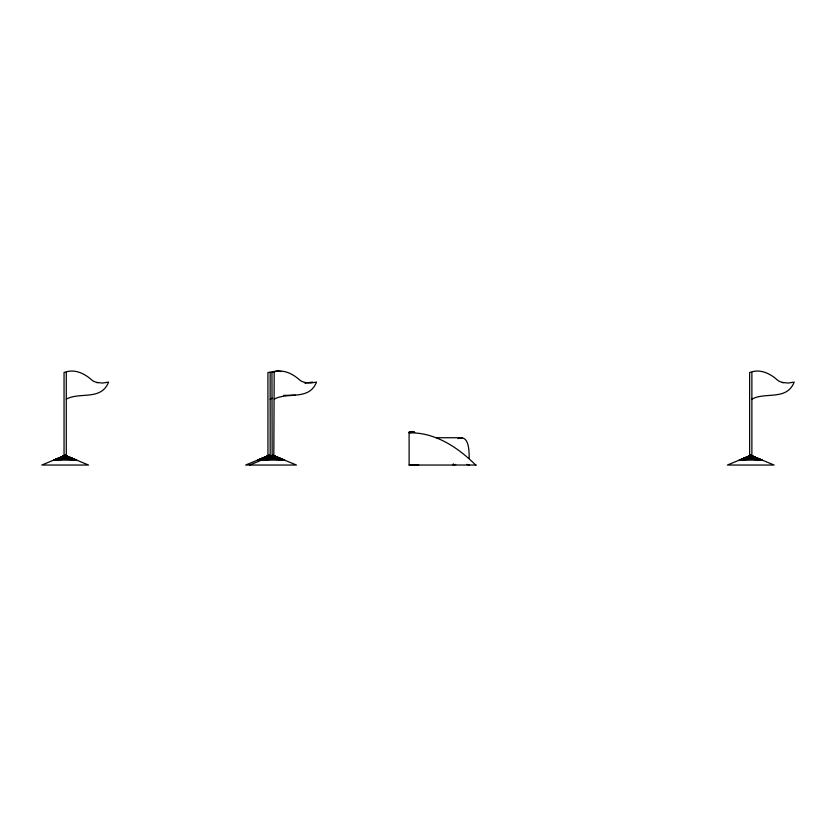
<?xml version="1.0" encoding="UTF-8"?>
<svg xmlns="http://www.w3.org/2000/svg" width="836" height="836" viewBox="0 0 836 836"><rect width="100%" height="100%" fill="white"/><g stroke="black" fill="none" stroke-linecap="round" stroke-linejoin="round"><path stroke-width="1.25" d="M64.017 460.218L65.166 455.39L88.532 465.035L41.8 465.035L65.166 455.39L76.797 460.218M268.46 457.804L269.035 455.39L272.536 456.843L269.035 455.39L245.669 465.035L296.446 465.035L273.079 455.39L249.713 465.035M271.94 460.218L273.079 455.39L284.71 460.218M749.61 460.218L750.759 455.39L774.126 465.035L727.393 465.035L750.759 455.39L762.38 460.218M62.888 460.218L65.166 455.39L76.63 460.218M267.666 458.285L269.035 455.39L272.473 456.843M270.801 460.218L273.079 455.39L284.543 460.218M748.471 460.218L750.759 455.39L762.213 460.218M61.77 460.218L65.166 455.39L76.348 460.218M266.998 458.285L269.035 455.39L272.39 456.843M269.694 460.218L273.079 455.39L284.261 460.218M747.363 460.218L750.759 455.39L761.93 460.218M60.694 460.218L65.166 455.39L75.961 460.218M265.305 459.413L269.035 455.39L272.275 456.843M268.607 460.218L273.079 455.39L283.874 460.218M746.287 460.218L750.759 455.39L761.544 460.218M59.659 460.218L65.166 455.39L75.47 460.218M264.437 459.413L269.035 455.39L272.463 456.999M267.572 460.218L273.079 455.39L283.383 460.218M745.252 460.218L750.759 455.39L761.063 460.218M58.677 460.218L65.166 455.39L74.885 460.218M262.546 460.218L269.035 455.39L272.275 456.999M266.59 460.218L273.079 455.39L282.798 460.218M744.259 460.218L750.759 455.39L760.467 460.218M410.497 432.358L414.666 432.358M57.757 460.218L65.166 455.39L74.195 460.218M271.292 456.592L269.035 455.39L261.616 460.218L273.079 455.39L282.108 460.218M265.67 460.218L273.079 455.39L281.345 460.218M743.34 460.218L750.759 455.39L759.788 460.218M56.9 460.218L65.166 455.39L73.432 460.218M260.769 460.218L269.035 455.39L271.094 456.592M264.824 460.218L273.079 455.39L280.488 460.218M742.493 460.218L750.759 455.39L759.015 460.218M56.137 460.218L65.166 455.39L72.575 460.218M259.996 460.218L269.035 455.39L271.146 456.769M264.051 460.218L273.079 455.39L279.569 460.218M741.72 460.218L750.759 455.39L758.168 460.218M55.448 460.218L65.166 455.39L71.656 460.218M259.317 460.218L269.035 455.39L270.885 456.769M263.371 460.218L273.079 455.39L278.587 460.218M741.041 460.218L750.759 455.39L757.249 460.218M54.862 460.218L65.166 455.39L70.673 460.218M258.732 460.218L269.035 455.39L270.864 456.999M262.776 460.218L273.079 455.39L277.552 460.218M740.456 460.218L750.759 455.39L756.266 460.218M54.371 460.218L65.166 455.39L69.639 460.218M258.24 460.218L269.035 455.39L270.519 456.999M262.285 460.218L273.079 455.39L276.476 460.218M739.964 460.218L750.759 455.39L755.221 460.218M53.985 460.218L65.166 455.39L68.562 460.218M257.854 460.218L269.035 455.39L270.383 457.323M261.898 460.218L273.079 455.39L275.357 460.218M739.578 460.218L750.759 455.39L754.145 460.218M53.703 460.218L65.166 455.39L67.444 460.218M257.572 460.218L269.035 455.39L269.944 457.323M739.296 460.218L750.759 455.39L753.037 460.218M53.535 460.218L65.166 455.39L66.316 460.218M257.404 460.218L269.035 455.39L269.6 457.804M261.459 460.218L273.079 455.39L274.229 460.218M739.128 460.218L750.759 455.39L751.898 460.218M66.284 399.096C80.277 391.687 101.125 400.935 108.607 382.094L102.588 383.055L96.83 382.46M270.153 399.096L272.233 398.229M274.198 399.096C288.19 391.687 309.038 400.935 316.53 382.094L310.501 383.055L304.743 382.46M751.877 399.096C765.86 391.687 786.707 400.935 794.2 382.094L788.181 383.055L782.412 382.46M458.003 438.618C469.362 434.312 469.059 451.2 469.195 458.41M410.309 432.358L414.489 432.358M64.048 456.111L64.048 372.542C74.435 368.404 84.749 373.431 92.451 380.62A20.691 20.691 0 0 0 97.718 382.7M267.948 456.111L267.917 372.542L276.862 370.975L281.324 371.518M272.149 456.111L271.961 372.542C282.349 368.404 292.663 373.431 300.364 380.62A20.691 20.691 0 0 0 305.631 382.7M749.631 456.111L749.631 372.542C760.028 368.404 770.332 373.431 778.044 380.62A20.691 20.691 0 0 0 783.311 382.7M410.121 432.358L414.322 432.358M312.476 382.094L304.973 383.097M409.933 432.358L414.217 432.358M295.307 395.125L283.603 395.397M409.745 432.358L413.987 432.358M409.546 432.358L413.862 432.358M409.358 432.358L413.726 432.358M409.107 432.348L413.58 432.358M476.301 465.035L409.107 465.035L409.107 432.264L413.423 432.358M409.107 432.243L413.266 432.358M409.107 432.849L410.675 432.829A66.525 66.525 0 0 1 422.535 433.905C443.258 437.709 460.991 450.51 475.694 465.035M409.107 465.035L418.679 465.025M436.361 437.73L462.193 437.74M273.821 456.111L274.198 372.542M413.099 432.358L410.675 432.222L410.675 432.829M412.921 432.358L410.863 432.358M412.744 432.358L411.051 432.358M412.566 432.358L410.675 432.222L411.239 432.358M412.378 432.358L410.675 432.222L411.427 432.358M412.19 432.358L410.675 432.222L411.615 432.358M412.002 432.358L410.675 432.222L411.803 432.358M468.39 464.806L469.184 465.035L468.39 464.806A66.608 41.173 -89.7 0 0 466.822 464.335M453.3 463.802L453.3 465.035M751.877 372.542L751.877 456.111M750.759 455.39L750.759 460.218M273.079 455.39L273.079 460.218M270.153 372.542L270.153 456.111M269.035 455.39L269.035 457.804M66.284 372.542L66.284 456.111M65.166 455.39L65.166 460.218M453.311 465.109A66.608 41.173 -89.7 0 1 455.704 464.44"/></g></svg>
